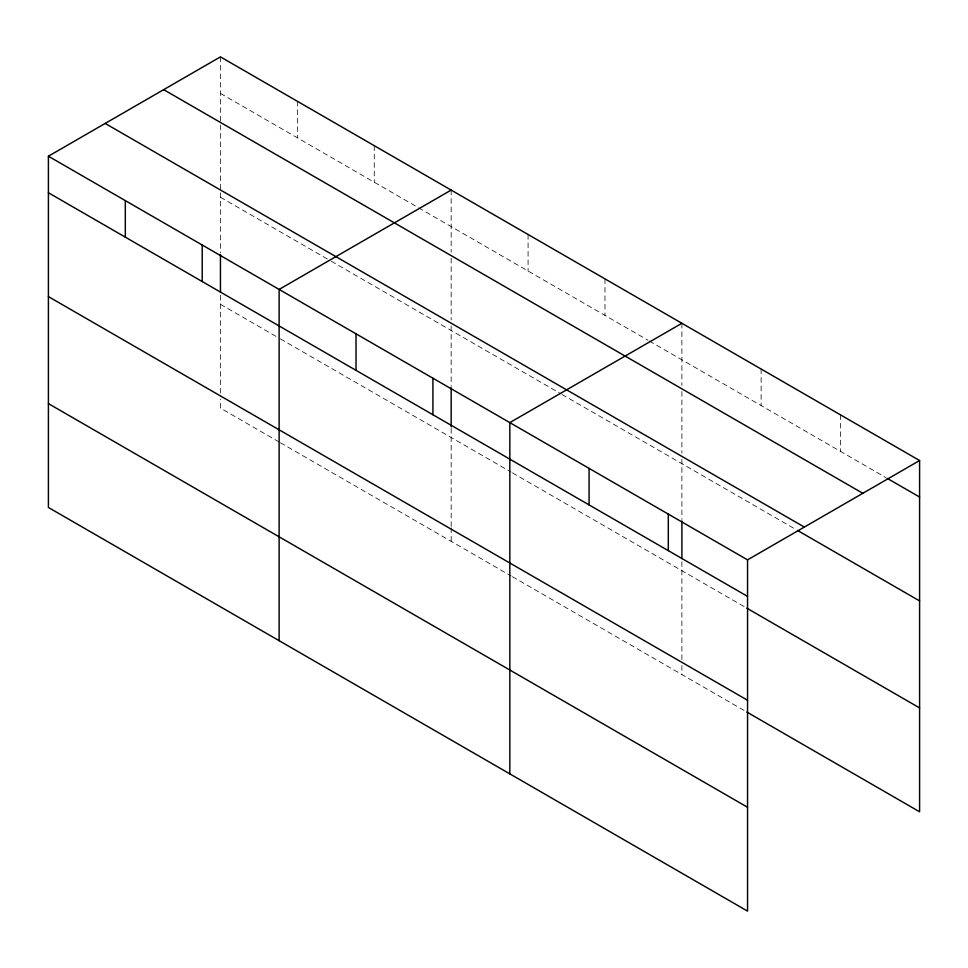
<?xml version="1.0" encoding="UTF-8"?>
<svg xmlns="http://www.w3.org/2000/svg" width="968" height="968" viewBox="0 0 968 968"><rect width="100%" height="100%" fill="white"/><g stroke="black" fill="none" stroke-linecap="round" stroke-linejoin="round"><path stroke-width="0.73" stroke-dasharray="4.84 3.63" d="M220.45 93.412L417.281 207.043M418.587 207.793L648.003 340.252M649.298 341.002L885.829 477.563M220.45 197.266L329.943 260.489M331.25 261.239L560.666 393.686M561.972 394.436L794.897 528.927M220.45 304.279L279.111 338.147M280.418 338.897L511.128 472.094M512.435 472.856L745.541 607.432M279.111 442.001L220.45 408.133L220.45 399.106M280.418 442.751L511.128 575.96M512.435 576.71L745.541 711.298M840.369 414.776L840.369 451.306M761.126 369.038L761.126 405.568M681.895 323.288L681.895 385.409M681.895 391.423L681.895 453.145M681.895 459.159L681.895 519.441M681.895 561.646L681.895 659.498M681.895 665.512L681.895 674.551M604.988 278.881L604.988 315.411M528.08 234.486L528.08 271.016M451.173 190.079L451.173 252.2M451.173 258.226L451.173 319.936M451.173 325.962L451.173 386.244M451.173 428.437L451.173 526.289M451.173 527.79L451.173 541.342M374.265 145.684L374.265 182.214M297.358 101.277L297.358 137.807M220.45 56.882L220.45 123.517M220.45 125.017L220.45 191.253M220.45 192.753L220.45 253.035M220.45 295.24L220.45 393.081"/><path stroke-width="1.45" d="M48.4 156.211L747.55 559.867L747.55 911.118L48.4 507.474L48.4 156.211L220.45 56.882L919.6 460.526L919.6 811.789L746.836 712.049M451.173 190.079L279.123 289.42L279.123 640.671M681.895 323.288L509.834 422.617L509.834 773.88M747.55 559.867L919.6 460.526M887.124 478.313L919.6 497.056M163.677 89.661L862.827 493.305M105.173 123.432L804.323 527.076M797.499 530.428L919.6 600.922M48.4 192.741L747.55 596.397M746.836 608.182L919.6 707.923M48.4 296.607L747.55 700.251M48.4 403.608L747.55 807.264M681.895 520.953L681.895 558.633M668.307 514.117L668.307 550.647M589.076 468.367L589.076 504.897M451.173 387.744L451.173 426.936M432.926 378.222L432.926 414.752M356.018 333.815L356.018 370.345M220.45 254.548L220.45 292.215M202.215 245.013L202.215 281.543M125.308 200.618L125.308 237.148"/></g></svg>
